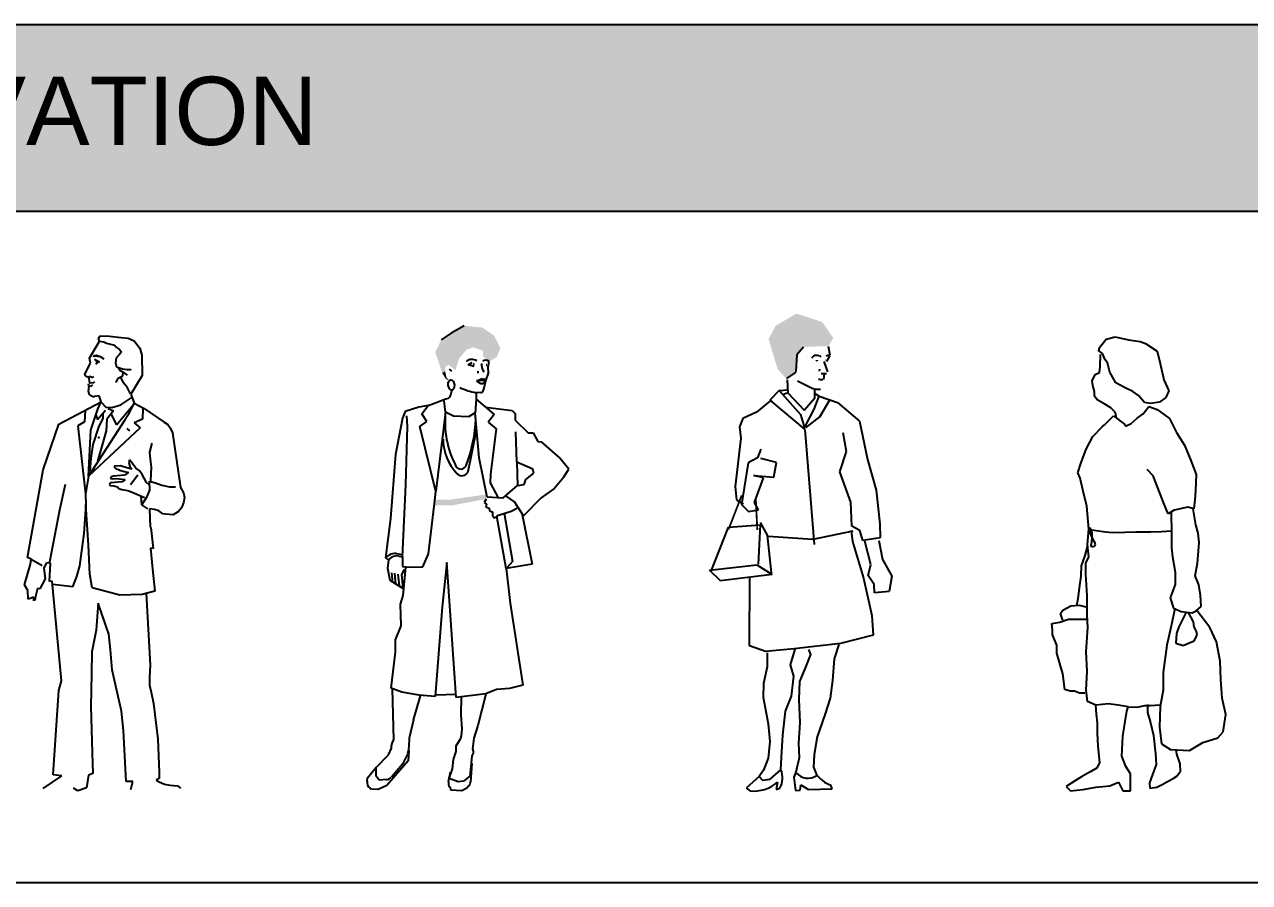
# Model space of a CAD drawing. Header units: millimetres. Extents: x 80073 to 99926, y 37306 to 52946.
# Drawn here: x 91232 to 95718, y 49803 to 52946 of the extents above; entities that cross this region are included whole.
import ezdxf

# ---------------------------------------------------------------- set-up
doc = ezdxf.new("R2010")
doc.units = ezdxf.units.MM
doc.layers.add('www.cad-blocks.net', color=7, linetype='Continuous')
doc.styles.get("Standard").update_dxf_attribs({"font": 'arial.ttf'})

# ---------------------------------------------------------------- blocks, each defined once
blk = doc.blocks.new('A$C125C2609')
for p, q in [((0.2709, 1.6574), (0.2765, 1.6669)), ((0.2765, 1.6669), (0.3106, 1.666)), ((0.3106, 1.666), (0.3542, 1.6603)), ((0.3542, 1.6603), (0.3792, 1.6583)), ((0.2379, 1.5857), (0.2747, 1.6478)), ((0.2747, 1.6478), (0.2709, 1.6574)), ((0.2747, 1.6478), (0.29, 1.645)), ((0.29, 1.645), (0.2997, 1.6399)), ((0.2997, 1.6399), (0.329, 1.633)), ((0.329, 1.633), (0.332, 1.6281)), ((0.332, 1.6281), (0.3464, 1.6186)), ((0.3464, 1.6186), (0.3553, 1.608)), ((0.3792, 1.6583), (0.4015, 1.6481)), ((0.4015, 1.6481), (0.4226, 1.622)), ((0.4226, 1.622), (0.4291, 1.5958)), ((0.2413, 1.5664), (0.2379, 1.5857)), ((0.2515, 1.5941), (0.2546, 1.592)), ((0.2523, 1.5948), (0.2639, 1.5961)), ((0.2546, 1.592), (0.2634, 1.5934)), ((0.2566, 1.5817), (0.2691, 1.5745)), ((0.2644, 1.577), (0.2623, 1.5707)), ((0.2623, 1.5707), (0.2642, 1.5683)), ((0.2634, 1.5934), (0.2725, 1.5915)), ((0.2639, 1.5961), (0.2764, 1.5906)), ((0.2743, 1.5716), (0.2658, 1.5682)), ((0.2691, 1.5745), (0.2743, 1.5716)), ((0.2764, 1.5906), (0.2897, 1.5822)), ((0.3359, 1.5867), (0.3329, 1.5685)), ((0.3465, 1.5967), (0.3359, 1.5867)), ((0.3553, 1.608), (0.3465, 1.5967)), ((0.4291, 1.5958), (0.4309, 1.5212)), ((0.2205, 1.5262), (0.2413, 1.5664)), ((0.2219, 1.5222), (0.2205, 1.5262)), ((0.2654, 1.5682), (0.2601, 1.5636)), ((0.2658, 1.5682), (0.2654, 1.5682)), ((0.3329, 1.5685), (0.3372, 1.553)), ((0.3372, 1.553), (0.3584, 1.5455)), ((0.3439, 1.5491), (0.3477, 1.5415)), ((0.3477, 1.5415), (0.357, 1.5357)), ((0.357, 1.5357), (0.3757, 1.5232)), ((0.3584, 1.5455), (0.3759, 1.5438)), ((0.3594, 1.5201), (0.3609, 1.5343)), ((0.3759, 1.5438), (0.3893, 1.543)), ((0.3893, 1.543), (0.3893, 1.5426)), ((0.2255, 1.5176), (0.2219, 1.5222)), ((0.2371, 1.5128), (0.2255, 1.5176)), ((0.2329, 1.5163), (0.2369, 1.5183)), ((0.2338, 1.4628), (0.2371, 1.4839)), ((0.2339, 1.4866), (0.2348, 1.4893)), ((0.2358, 1.4841), (0.2339, 1.4866)), ((0.2348, 1.4893), (0.2372, 1.49)), ((0.2375, 1.4986), (0.2354, 1.4964)), ((0.2354, 1.4964), (0.2421, 1.4943)), ((0.2358, 1.4841), (0.2434, 1.4827)), ((0.2369, 1.5183), (0.2412, 1.5177)), ((0.2375, 1.4986), (0.2371, 1.5128)), ((0.2412, 1.5177), (0.2482, 1.5139)), ((0.2421, 1.4943), (0.254, 1.4958)), ((0.2434, 1.4827), (0.2499, 1.4869)), ((0.2482, 1.5139), (0.2539, 1.5177)), ((0.254, 1.4958), (0.2577, 1.4981)), ((0.3325, 1.499), (0.3381, 1.5012)), ((0.3381, 1.5012), (0.3424, 1.5119)), ((0.3424, 1.5119), (0.3594, 1.5201)), ((0.3629, 1.4949), (0.3535, 1.5134)), ((0.377, 1.4766), (0.3629, 1.4949)), ((0.4309, 1.5212), (0.3886, 1.4538)), ((0.273, 1.4467), (0.2557, 1.4452)), ((0.2801, 1.4252), (0.273, 1.4467)), ((0.3521, 1.4147), (0.393, 1.4415)), ((0.3882, 1.4544), (0.377, 1.4766)), ((0.3886, 1.4538), (0.4008, 1.4207)), ((0.1255, 1.3438), (0.2801, 1.4252)), ((0.2223, 1.3928), (0.2194, 1.352)), ((0.2431, 1.3211), (0.2685, 1.3977)), ((0.2674, 1.3609), (0.2963, 1.3945)), ((0.2685, 1.3977), (0.2793, 1.4244)), ((0.2793, 1.4244), (0.2793, 1.4248)), ((0.2801, 1.4236), (0.2982, 1.4055)), ((0.2982, 1.4055), (0.3192, 1.4038)), ((0.3256, 1.3924), (0.3012, 1.3622)), ((0.3064, 1.4005), (0.3256, 1.3924)), ((0.3192, 1.4038), (0.3521, 1.4147)), ((0.3363, 1.3408), (0.3981, 1.414)), ((0.3825, 1.382), (0.4008, 1.4207)), ((0.4008, 1.4207), (0.4377, 1.4001)), ((0.4335, 1.4018), (0.4319, 1.3614)), ((0.4377, 1.4001), (0.5111, 1.3512)), ((0.2194, 1.352), (0.1955, 1.3369)), ((0.3683, 1.361), (0.234, 1.1534)), ((0.2615, 1.3777), (0.2674, 1.3609)), ((0.2865, 1.3643), (0.2714, 1.3365)), ((0.2868, 1.3829), (0.2865, 1.3643)), ((0.3012, 1.3622), (0.2983, 1.319)), ((0.3153, 1.3808), (0.3363, 1.3408)), ((0.3825, 1.382), (0.3683, 1.361)), ((0.4319, 1.3614), (0.4013, 1.3484)), ((0.4013, 1.3484), (0.423, 1.3294)), ((0.5111, 1.3512), (0.5247, 1.3419)), ((0.068, 1.1756), (0.1255, 1.3438)), ((0.1955, 1.3369), (0.2237, 1.0865)), ((0.2336, 1.1529), (0.2431, 1.3211)), ((0.423, 1.3294), (0.234, 1.1534)), ((0.2714, 1.3365), (0.2502, 1.2688)), ((0.2983, 1.319), (0.2826, 1.2626)), ((0.374, 1.3274), (0.3837, 1.3187)), ((0.5247, 1.3419), (0.5335, 1.3294)), ((0.5335, 1.3294), (0.5412, 1.3118)), ((0.5412, 1.3118), (0.5705, 1.1115)), ((0.2502, 1.2688), (0.2428, 1.2185)), ((0.2826, 1.2626), (0.2674, 1.2079)), ((0.4657, 1.2737), (0.4571, 1.2402)), ((0.2428, 1.2185), (0.2393, 1.171)), ((0.3843, 1.213), (0.3813, 1.2011)), ((0.3905, 1.2056), (0.3843, 1.213)), ((0.4571, 1.2402), (0.4603, 1.2151)), ((0.4603, 1.2151), (0.4638, 1.186)), ((0.0113, 0.8552), (0.068, 1.1756)), ((0.3515, 1.1901), (0.3285, 1.1893)), ((0.3285, 1.1893), (0.3294, 1.184)), ((0.3294, 1.184), (0.3353, 1.1791)), ((0.3353, 1.1791), (0.3471, 1.1755)), ((0.3471, 1.1755), (0.3471, 1.1752)), ((0.3471, 1.1752), (0.366, 1.1694)), ((0.3751, 1.1831), (0.3515, 1.1901)), ((0.3805, 1.1666), (0.3659, 1.1567)), ((0.366, 1.1694), (0.3805, 1.1666)), ((0.3925, 1.1786), (0.3751, 1.1831)), ((0.3813, 1.2011), (0.386, 1.1886)), ((0.386, 1.1886), (0.3925, 1.1786)), ((0.408, 1.1816), (0.3905, 1.2056)), ((0.4197, 1.173), (0.408, 1.1816)), ((0.4296, 1.1608), (0.4197, 1.173)), ((0.4638, 1.186), (0.4607, 1.1356)), ((0.129, 1.0294), (0.1502, 1.1237)), ((0.234, 1.1534), (0.2237, 1.0865)), ((0.3131, 1.1286), (0.3109, 1.1226)), ((0.3109, 1.1226), (0.314, 1.119)), ((0.3298, 1.1297), (0.3131, 1.1286)), ((0.317, 1.1507), (0.3147, 1.144)), ((0.3147, 1.144), (0.3215, 1.1426)), ((0.3258, 1.1528), (0.317, 1.1507)), ((0.3215, 1.1426), (0.3366, 1.1441)), ((0.3659, 1.1567), (0.3258, 1.1528)), ((0.3572, 1.132), (0.3298, 1.1297)), ((0.3366, 1.1441), (0.3678, 1.1404)), ((0.3678, 1.1404), (0.3572, 1.132)), ((0.4148, 1.1561), (0.388, 1.1212)), ((0.4379, 1.1457), (0.4296, 1.1608)), ((0.4469, 1.13), (0.4379, 1.1457)), ((0.4577, 1.1194), (0.4469, 1.13)), ((0.4588, 1.1015), (0.4571, 1.1346)), ((0.4571, 1.1346), (0.4794, 1.1284)), ((0.4794, 1.1284), (0.5022, 1.1197)), ((0.2237, 1.0865), (0.2241, 1.0495)), ((0.314, 1.119), (0.3274, 1.117)), ((0.3274, 1.117), (0.34, 1.1135)), ((0.34, 1.1135), (0.345, 1.1077)), ((0.345, 1.1077), (0.356, 1.1038)), ((0.356, 1.1038), (0.3777, 1.1004)), ((0.3777, 1.1004), (0.3939, 1.0939)), ((0.3939, 1.0939), (0.4389, 1.0747)), ((0.4298, 1.0473), (0.4271, 1.0797)), ((0.4298, 1.0473), (0.4493, 1.078)), ((0.4493, 1.078), (0.4588, 1.1015)), ((0.5022, 1.1197), (0.5307, 1.1136)), ((0.5307, 1.1136), (0.5533, 1.1134)), ((0.5705, 1.1115), (0.5821, 1.0921)), ((0.5821, 1.0921), (0.5852, 1.0746)), ((0.2241, 1.0495), (0.2169, 0.9422)), ((0.2338, 0.8999), (0.2241, 1.0495)), ((0.4516, 1.0331), (0.4298, 1.0473)), ((0.4754, 1.0307), (0.4571, 1.0327)), ((0.4571, 1.0327), (0.4604, 0.9663)), ((0.575, 1.0367), (0.5633, 1.0232)), ((0.5822, 1.0556), (0.575, 1.0367)), ((0.5852, 1.0746), (0.5822, 1.0556)), ((0.0922, 0.8396), (0.129, 1.0294)), ((0.4913, 1.0263), (0.4754, 1.0307)), ((0.5068, 1.015), (0.4913, 1.0263)), ((0.5161, 1.013), (0.5068, 1.015)), ((0.5447, 1.0111), (0.5161, 1.013)), ((0.5633, 1.0232), (0.5447, 1.0111)), ((0.2169, 0.9422), (0.2006, 0.8247)), ((0.4628, 0.9653), (0.4711, 0.8877)), ((0.2393, 0.7933), (0.2338, 0.8999)), ((0.0243, 0.8483), (0.0113, 0.8552)), ((0.4711, 0.8877), (0.4614, 0.8889)), ((0.4614, 0.8889), (0.4685, 0.8116)), ((0, 0.7546), (0.0218, 0.8304)), ((0.0218, 0.8304), (0.0243, 0.8483)), ((0.0243, 0.8483), (0.064, 0.8252)), ((0.0797, 0.8349), (0.0702, 0.8173)), ((0.0702, 0.8173), (0.0757, 0.777)), ((0.0954, 0.8338), (0.0797, 0.8349)), ((0.0913, 0.7673), (0.0954, 0.8338)), ((0.2006, 0.8247), (0.1902, 0.7853)), ((0.4685, 0.8116), (0.4776, 0.7315)), ((0.0757, 0.777), (0.0558, 0.7404)), ((0.1015, 0.7676), (0.0913, 0.7673)), ((0.1348, 0.4031), (0.1015, 0.7676)), ((0.1902, 0.7853), (0.1755, 0.7476)), ((0.2481, 0.7441), (0.2393, 0.7933)), ((0.012, 0.7336), (0, 0.7546)), ((0.0131, 0.7022), (0.012, 0.7336)), ((0.0468, 0.7408), (0.0399, 0.7114)), ((0.0558, 0.7404), (0.0468, 0.7408)), ((0.1755, 0.7476), (0.1035, 0.7557)), ((0.3489, 0.7164), (0.2481, 0.7441)), ((0.4309, 0.7199), (0.3489, 0.7164)), ((0.4776, 0.7315), (0.4309, 0.7199)), ((0.4454, 0.7235), (0.4597, 0.4615)), ((0.0335, 0.7098), (0.0131, 0.7022)), ((0.0344, 0.6956), (0.0335, 0.7098)), ((0.0399, 0.7114), (0.0379, 0.697)), ((0.269, 0.6879), (0.2617, 0.5885)), ((0.3085, 0.5744), (0.269, 0.6879)), ((0.2617, 0.5885), (0.2463, 0.5093)), ((0.3145, 0.5165), (0.3085, 0.5744)), ((0.2463, 0.5093), (0.2454, 0.4282)), ((0.3203, 0.4429), (0.3145, 0.5165)), ((0.4597, 0.4615), (0.457, 0.4153)), ((0.2454, 0.4282), (0.243, 0.309)), ((0.3346, 0.3837), (0.3203, 0.4429)), ((0.457, 0.4153), (0.4571, 0.3871)), ((0.1046, 0.0582), (0.1255, 0.3674)), ((0.1255, 0.3674), (0.1348, 0.4031)), ((0.3548, 0.2924), (0.3346, 0.3837)), ((0.4571, 0.3871), (0.4641, 0.3612)), ((0.4641, 0.3612), (0.4726, 0.3203)), ((0.4726, 0.3203), (0.4878, 0.1898)), ((0.243, 0.309), (0.2479, 0.1389)), ((0.3618, 0.2207), (0.3548, 0.2924)), ((0.3718, 0.0343), (0.3618, 0.2207)), ((0.4878, 0.1898), (0.4926, 0.0668)), ((0.2479, 0.1389), (0.2497, 0.0639)), ((0.0681, 0.0082), (0.1366, 0.055)), ((0.1366, 0.055), (0.1046, 0.0582)), ((0.2345, 0.058), (0.227, 0.011)), ((0.2497, 0.0639), (0.2345, 0.058)), ((0.4926, 0.0668), (0.4927, 0.0448)), ((0.195, 0), (0.1795, 0.0094)), ((0.227, 0.011), (0.195, 0)), ((0.3969, 0.0342), (0.3718, 0.0343)), ((0.3895, 0.0052), (0.3969, 0.0342)), ((0.4927, 0.0448), (0.4822, 0.0394)), ((0.4822, 0.0394), (0.4925, 0.0326)), ((0.4925, 0.0326), (0.5121, 0.0246)), ((0.5121, 0.0246), (0.5323, 0.0204)), ((0.5323, 0.0204), (0.5452, 0.0194)), ((0.5452, 0.0194), (0.5604, 0.0179)), ((0.5604, 0.0179), (0.571, 0.0095))]:
    blk.add_line(p, q)
blk.add_arc((0.2524, 1.4636), 0.0187, 182.5147, 279.9667)
blk.add_point((0.2725, 1.2948))
blk = doc.blocks.new('A$C4E9A6FBD')
for p, q in [((0.3084, 1.6766), (0.2715, 1.6518)), ((0.3556, 1.7038), (0.3084, 1.6766)), ((0.4466, 1.5721), (0.4421, 1.5521)), ((0.3013, 1.5449), (0.3093, 1.5369)), ((0.37, 1.5603), (0.385, 1.5692)), ((0.3918, 1.554), (0.37, 1.5603)), ((0.4055, 1.5369), (0.4055, 1.5304)), ((0.4207, 1.5654), (0.4184, 1.5585)), ((0.4437, 1.5301), (0.4354, 1.5052)), ((0.4421, 1.5521), (0.4437, 1.5301)), ((0.4013, 1.5022), (0.4139, 1.494)), ((0.411, 1.5018), (0.4013, 1.5022)), ((0.403, 1.5023), (0.42, 1.51)), ((0.4314, 1.503), (0.411, 1.5018)), ((0.42, 1.51), (0.4223, 1.5077)), ((0.4223, 1.5077), (0.4277, 1.5107)), ((0.4354, 1.5052), (0.4266, 1.4702)), ((0.4277, 1.5107), (0.4308, 1.503)), ((0.2235, 1.4118), (0.289, 1.436)), ((0.289, 1.436), (0.2936, 1.4372)), ((0.3068, 1.4507), (0.3114, 1.4706)), ((0.4164, 1.4589), (0.3999, 1.4586)), ((0.3999, 1.4586), (0.4001, 1.4345)), ((0.4266, 1.4702), (0.4266, 1.4689)), ((0.1896, 1.4052), (0.1394, 1.3893)), ((0.2235, 1.4118), (0.1896, 1.4052)), ((0.2007, 1.3816), (0.2235, 1.4118)), ((0.2869, 1.387), (0.2826, 1.4286)), ((0.3999, 1.4349), (0.3965, 1.3848)), ((0.3999, 1.4349), (0.4656, 1.3785)), ((0.434, 1.4056), (0.532, 1.3938)), ((0.532, 1.3938), (0.5431, 1.3819)), ((0.1303, 1.3657), (0.1043, 1.232)), ((0.1394, 1.3893), (0.1303, 1.3657)), ((0.1486, 1.3361), (0.1462, 1.3738)), ((0.1932, 1.335), (0.2192, 1.3534)), ((0.2192, 1.3534), (0.2007, 1.3816)), ((0.2869, 1.387), (0.2516, 1.0976)), ((0.3164, 1.3732), (0.2869, 1.387)), ((0.3715, 1.3706), (0.3164, 1.3732)), ((0.3965, 1.3848), (0.3715, 1.3706)), ((0.4108, 1.2195), (0.3965, 1.3848)), ((0.4656, 1.3785), (0.444, 1.3512)), ((0.444, 1.3512), (0.4733, 1.3258)), ((0.5431, 1.3819), (0.5429, 1.3576)), ((0.5429, 1.3576), (0.5898, 1.3116)), ((0.1415, 1.1213), (0.1486, 1.3361)), ((0.2523, 1.0965), (0.1932, 1.335)), ((0.3702, 1.1703), (0.4011, 1.3196)), ((0.4733, 1.3258), (0.4519, 1.1602)), ((0.5491, 1.2038), (0.545, 1.3148)), ((0.5898, 1.3116), (0.6085, 1.3111)), ((0.6085, 1.3111), (0.6256, 1.2802)), ((0.6256, 1.2802), (0.638, 1.2781)), ((0.638, 1.2781), (0.7058, 1.2189)), ((0.1043, 1.232), (0.0865, 0.9974)), ((0.4395, 1.0753), (0.4108, 1.2195)), ((0.5491, 1.2038), (0.551, 1.119)), ((0.6075, 1.1781), (0.5491, 1.2038)), ((0.6103, 1.1637), (0.6075, 1.1781)), ((0.4519, 1.1602), (0.4511, 1.1281)), ((0.4511, 1.1281), (0.4802, 1.0729)), ((0.551, 1.1192), (0.5758, 1.122)), ((0.5758, 1.122), (0.5818, 1.1404)), ((0.5818, 1.1404), (0.6103, 1.1637)), ((0.1297, 0.8578), (0.1415, 1.1213)), ((0.2475, 1.0531), (0.2523, 1.0965)), ((0.4975, 1.0718), (0.551, 1.1192)), ((0.5403, 1.0589), (0.5081, 1.0812)), ((0.6842, 1.1064), (0.6382, 1.0733)), ((0.2255, 0.8689), (0.2475, 1.0531)), ((0.4358, 1.0686), (0.4291, 1.0562)), ((0.4291, 1.0562), (0.4377, 1.0501)), ((0.4377, 1.0501), (0.4349, 1.0404)), ((0.4349, 1.0404), (0.4476, 1.0353)), ((0.4975, 1.0718), (0.4395, 1.0753)), ((0.4476, 1.0353), (0.4484, 1.0255)), ((0.5275, 1.0244), (0.5531, 1.038)), ((0.5734, 1.0077), (0.5403, 1.0589)), ((0.6382, 1.0733), (0.5734, 1.0077)), ((0.0865, 0.9974), (0.0673, 0.8542)), ((0.4484, 1.0255), (0.4589, 1.022)), ((0.4589, 1.022), (0.4596, 1.0082)), ((0.4596, 1.0082), (0.4666, 0.9987)), ((0.4666, 0.9987), (0.4776, 1.0086)), ((0.5098, 0.8146), (0.4759, 1.0064)), ((0.4776, 1.0086), (0.5275, 1.0244)), ((0.5018, 1.0172), (0.5322, 0.8408)), ((0.5683, 1.0128), (0.6048, 0.83)), ((0.0673, 0.8542), (0.0806, 0.8631)), ((0.0673, 0.8542), (0.0789, 0.8466)), ((0.1073, 0.8693), (0.1297, 0.8664)), ((0.1166, 0.8603), (0.1297, 0.8578)), ((0.1297, 0.8578), (0.1294, 0.8218)), ((0.2038, 0.8211), (0.2255, 0.8689)), ((0.0789, 0.8451), (0.0744, 0.8161)), ((0.0744, 0.8161), (0.0836, 0.7719)), ((0.0789, 0.8466), (0.0805, 0.8483)), ((0.128, 0.7923), (0.1369, 0.8113)), ((0.1294, 0.8218), (0.1451, 0.8208)), ((0.1325, 0.7156), (0.1415, 0.8198)), ((0.1415, 0.8198), (0.2038, 0.8211)), ((0.2918, 0.8368), (0.2748, 0.6739)), ((0.3263, 0.3422), (0.2918, 0.8368)), ((0.6048, 0.83), (0.5098, 0.8146)), ((0.5098, 0.8146), (0.5246, 0.6875)), ((0.5322, 0.8408), (0.513, 0.8183)), ((0.0836, 0.7719), (0.1324, 0.7412)), ((0.0944, 0.7638), (0.0912, 0.7991)), ((0.1056, 0.7574), (0.1024, 0.7975)), ((0.1184, 0.7509), (0.1136, 0.7942)), ((0.1324, 0.7412), (0.128, 0.7923)), ((0.1231, 0.6838), (0.1325, 0.7156)), ((0.1244, 0.605), (0.1231, 0.6838)), ((0.2748, 0.6739), (0.2494, 0.346)), ((0.5246, 0.6875), (0.571, 0.3871)), ((0.1038, 0.5529), (0.1244, 0.605)), ((0.1037, 0.5082), (0.1038, 0.5529)), ((0.0882, 0.3757), (0.1037, 0.5082)), ((0.1271, 0.3612), (0.0882, 0.3757)), ((0.0985, 0.1871), (0.0935, 0.3737)), ((0.191, 0.3509), (0.1271, 0.3612)), ((0.4741, 0.3712), (0.4345, 0.355)), ((0.5222, 0.3749), (0.4741, 0.3712)), ((0.571, 0.3871), (0.5222, 0.3749)), ((0.1703, 0.2606), (0.197, 0.3516)), ((0.2494, 0.346), (0.191, 0.3509)), ((0.3264, 0.3524), (0.2522, 0.35)), ((0.4345, 0.355), (0.3263, 0.3422)), ((0.3446, 0.28), (0.3461, 0.3429)), ((0.4353, 0.3545), (0.4053, 0.2389)), ((0.3485, 0.2261), (0.3446, 0.28)), ((0.1703, 0.2606), (0.1547, 0.1932)), ((0.3457, 0.201), (0.3485, 0.2261)), ((0.4053, 0.2389), (0.3907, 0.1932)), ((0.0939, 0.1802), (0.0985, 0.1871)), ((0.154, 0.1886), (0.1519, 0.1474)), ((0.3266, 0.1644), (0.3422, 0.1905)), ((0.3907, 0.1932), (0.3865, 0.154)), ((0.0783, 0.1318), (0.0898, 0.1564)), ((0.0898, 0.1564), (0.0897, 0.1657)), ((0.1494, 0.1374), (0.1302, 0.0973)), ((0.1533, 0.1484), (0.1512, 0.11)), ((0.3162, 0.1145), (0.3268, 0.1436)), ((0.3268, 0.1436), (0.3266, 0.1644)), ((0.3897, 0.1409), (0.3837, 0.1283)), ((0.3865, 0.154), (0.3897, 0.1409)), ((0.034, 0.0858), (0.0783, 0.1318)), ((0.1512, 0.11), (0.0725, 0.0195)), ((0.1302, 0.0973), (0.089, 0.0502)), ((0.3127, 0.0809), (0.3162, 0.1145)), ((0.3812, 0.1032), (0.3768, 0.0543)), ((0.3835, 0.0998), (0.3783, 0.032)), ((0.3837, 0.1283), (0.3812, 0.1032)), ((0, 0.0352), (0.002, 0.0476)), ((0.002, 0.0476), (0.034, 0.0868)), ((0.0332, 0.0537), (0.034, 0.0858)), ((0.0445, 0.0397), (0.0332, 0.0537)), ((0.2983, 0.0345), (0.3055, 0.0695)), ((0.3013, 0.0456), (0.3127, 0.0809)), ((0.3342, 0.0328), (0.3013, 0.0456)), ((0.3768, 0.0543), (0.3538, 0.0358)), ((0.0168, 0.006), (0.0116, 0.0093)), ((0.0404, 0.0053), (0.0168, 0.006)), ((0.0725, 0.0195), (0.0404, 0.0053)), ((0.071, 0.0413), (0.0445, 0.0397)), ((0.3064, 0.009), (0.3028, 0.0139)), ((0.3065, 0.0023), (0.3064, 0.009)), ((0.3477, 0), (0.3065, 0.0023)), ((0.3538, 0.0358), (0.3342, 0.0328)), ((0.366, 0.0101), (0.3477, 0)), ((0.3718, 0.0166), (0.366, 0.0101))]:
    blk.add_line(p, q)
for centre, radius, start, end in [((0.3843, 1.5486), 0.0321, 55.2749, 131.9562), ((0.4349, 1.5598), 0.0179, 47.881, 128.3007), ((0.4703, 1.5647), 0.0515, 186.9536, 214.3539), ((0.4203, 1.5028), 0.0111, 234.46, 1.1935), ((0.2891, 1.4548), 0.0182, 284.3321, 347.0054), ((0.4344, 1.6674), 0.2117, 243.4865, 260.615), ((0.4162, 1.4693), 0.0104, 271.2983, 357.4495), ((0.6303, 1.351), 0.3447, 173.44, 207.8807), ((-0.1558, 1.3886), 0.555, 339.2719, 357.5051), ((0.4636, 1.2901), 0.1853, 180.3649, 223.9678), ((0.3439, 1.1995), 0.0208, 207.8807, 339.2719), ((0.3474, 1.1785), 0.0242, 224.8365, 340.0276), ((0.1093, 0.822), 0.039, 79.2143, 137.5591), ((0.1023, 0.8307), 0.039, 82.5686, 123.8486), ((0.1157, 0.166), 0.026, 146.801, 180.7105), ((0.18, 0.1873), 0.026, 166.9144, 177.1123), ((0.3199, 0.2039), 0.026, 329.1856, 353.7203), ((0.126, 0.1487), 0.026, 334.3996, 357.1123), ((0.0694, 0.0673), 0.026, 273.5382, 318.833), ((0.0257, 0.0311), 0.026, 171.0995, 237.1552), ((0.3238, 0.0292), 0.026, 168.3606, 216.2817), ((0.3524, 0.0339), 0.026, 318.2819, 355.6724)]:
    blk.add_arc(centre, radius, start, end)
blk.add_ellipse((0.3086, 1.4866), major_axis=(-0.0016, 0.0188), ratio=0.591837, start_param=-1.570796, end_param=4.712389)
for points in [[(0.3641, 1.6157), (0.3556, 1.7038), (0.338, 1.5853), (0.2715, 1.6518)], [(0.3883, 1.625), (0.422, 1.6973), (0.3641, 1.6157), (0.3556, 1.7038)], [(0.425, 1.6122), (0.4659, 1.6671), (0.3883, 1.625), (0.422, 1.6973)], [(0.4245, 1.5926), (0.4886, 1.6211), (0.425, 1.6122), (0.4659, 1.6671)], [(0.2993, 1.5602), (0.2715, 1.6518), (0.2885, 1.5545), (0.2497, 1.6063)], [(0.338, 1.5853), (0.2715, 1.6518), (0.3238, 1.5414), (0.2993, 1.5602)], [(0.4466, 1.5721), (0.4748, 1.5894), (0.4245, 1.5926), (0.4886, 1.6211)], [(0.2506, 1.6062), (0.2875, 1.5546), (0.2752, 1.5308), (0.286, 1.5369)], [(0.2752, 1.5308), (0.286, 1.5369), (0.2883, 1.5092), (0.2914, 1.513)], [(0.3876, 1.5677), (0.3884, 1.5562), (0.3946, 1.5654), (0.3915, 1.5554)], [(0.44, 1.5639), (0.4354, 1.5654), (0.4392, 1.5546), (0.4354, 1.5554)], [(0.2883, 1.5092), (0.2914, 1.513), (0.3037, 1.5015)], [(0.3114, 1.0458), (0.309, 1.0671), (0.4365, 1.0694), (0.4365, 1.0859)], [(0.2477, 1.0458), (0.25, 1.0671), (0.3114, 1.0458), (0.309, 1.0671)]]:
    blk.add_solid(points)
blk = doc.blocks.new('A$C4E805A7F')
for p, q in [((0.7389, 1.1783), (0.7058, 1.2189)), ((0.7205, 1.1508), (0.7389, 1.1783)), ((0.6842, 1.1064), (0.7205, 1.1508))]:
    blk.add_line(p, q)
blk.add_blockref('A$C4E9A6FBD', (0, 0))
blk = doc.blocks.new('A$C4FCA3A5E')
for p, q in [((0.3447, 1.626), (0.3203, 1.5972)), ((0.4348, 1.6293), (0.4409, 1.5973)), ((0.3203, 1.5972), (0.3158, 1.536)), ((0.4191, 1.573), (0.4318, 1.5349)), ((0.4407, 1.5954), (0.4282, 1.5723)), ((0.3165, 1.5332), (0.2814, 1.5101)), ((0.4033, 1.5444), (0.4016, 1.5378)), ((0.4095, 1.5285), (0.4286, 1.5285)), ((0.4203, 1.5285), (0.4174, 1.5071)), ((0.285, 1.5056), (0.2868, 1.4583)), ((0.3224, 1.5017), (0.3756, 1.4753)), ((0.2548, 1.4662), (0.2214, 1.4314)), ((0.2548, 1.4662), (0.2868, 1.4691)), ((0.2548, 1.4662), (0.3332, 1.3786)), ((0.2868, 1.4583), (0.2725, 1.452)), ((0.2868, 1.4583), (0.3463, 1.3943)), ((0.3463, 1.3943), (0.386, 1.4401)), ((0.3756, 1.4753), (0.3873, 1.4713)), ((0.3832, 1.3988), (0.4019, 1.4458)), ((0.3844, 1.4721), (0.3844, 1.4386)), ((0.3844, 1.4569), (0.4019, 1.4458)), ((0.3873, 1.4713), (0.4064, 1.4713)), ((0.4019, 1.4458), (0.4692, 1.423)), ((0.2274, 1.4326), (0.1719, 1.3875)), ((0.2214, 1.4314), (0.3496, 1.3238)), ((0.3481, 1.3302), (0.3832, 1.3988)), ((0.4043, 1.3703), (0.441, 1.4319)), ((0.4692, 1.423), (0.5488, 1.3546)), ((0.1223, 1.3645), (0.1093, 1.3334)), ((0.1719, 1.3875), (0.1223, 1.3645)), ((0.3332, 1.3786), (0.3481, 1.3302)), ((0.354, 1.3317), (0.4043, 1.3703)), ((0.5488, 1.3546), (0.5782, 1.2133)), ((0.1093, 1.3334), (0.1144, 1.2926)), ((0.3496, 1.3238), (0.3831, 0.9026)), ((0.5019, 1.2426), (0.4894, 1.3119)), ((0.1144, 1.2926), (0.0935, 1.1152)), ((0.1758, 1.2199), (0.142, 1.2014)), ((0.1881, 1.2516), (0.1758, 1.2199)), ((0.2458, 1.2031), (0.1879, 1.218)), ((0.4768, 1.169), (0.5019, 1.2426)), ((0.5782, 1.2133), (0.6105, 1.1011)), ((0.142, 1.2014), (0.1166, 1.0486)), ((0.2354, 1.1489), (0.2458, 1.2031)), ((0.5182, 1.0576), (0.4768, 1.169)), ((0.1973, 1.1473), (0.1621, 1.1549)), ((0.1621, 1.1549), (0.2354, 1.1489)), ((0.1644, 1.0565), (0.1973, 1.1473)), ((0.0935, 1.1152), (0.0992, 1.0662)), ((0.6105, 1.1011), (0.6239, 0.9785)), ((0.0992, 1.0662), (0.1239, 1.0509)), ((0.1166, 1.0486), (0.1429, 1.0238)), ((0.1795, 1.03), (0.1644, 1.0565)), ((0.521, 0.9694), (0.5182, 1.0576)), ((0.1429, 1.0238), (0.1795, 1.03)), ((0.0061, 0.8042), (0.0698, 0.9656)), ((0.0698, 0.9656), (0.1854, 0.974)), ((0.1854, 0.974), (0.1782, 0.8308)), ((0.1852, 0.9835), (0.2114, 0.9364)), ((0.5253, 0.9511), (0.3788, 0.9209)), ((0.5192, 0.9535), (0.5241, 0.913)), ((0.5507, 0.9538), (0.521, 0.9694)), ((0.5614, 0.917), (0.5507, 0.9538)), ((0.6239, 0.9785), (0.6251, 0.927)), ((0.2114, 0.9364), (0.2262, 0.7983)), ((0.3788, 0.9209), (0.2146, 0.9319)), ((0.5241, 0.913), (0.5646, 0.7797)), ((0.6251, 0.927), (0.5614, 0.917)), ((0.5914, 0.8291), (0.5689, 0.9147)), ((0.62, 0.9177), (0.6336, 0.8477)), ((0, 0.8079), (0.1736, 0.8285)), ((0.0405, 0.769), (0, 0.8079)), ((0.1736, 0.8285), (0.2292, 0.7924)), ((0.581, 0.7886), (0.5914, 0.8291)), ((0.6336, 0.8477), (0.6672, 0.7867)), ((0.2292, 0.7924), (0.0405, 0.769)), ((0.147, 0.5313), (0.1478, 0.7845)), ((0.5646, 0.7797), (0.5943, 0.6423)), ((0.6033, 0.7563), (0.581, 0.7886)), ((0.6672, 0.7867), (0.6586, 0.7307)), ((0.604, 0.7256), (0.6033, 0.7563)), ((0.6586, 0.7307), (0.604, 0.7256)), ((0.5943, 0.6423), (0.5998, 0.5708)), ((0.4794, 0.5404), (0.3097, 0.5206)), ((0.5998, 0.5708), (0.4794, 0.5404)), ((0.2047, 0.5104), (0.147, 0.5313)), ((0.3097, 0.5206), (0.2047, 0.5104)), ((0.1825, 0.0529), (0.1361, 0.0112)), ((0.3089, 0.0506), (0.3149, 0.0013)), ((0.1485, 0), (0.1361, 0.0112)), ((0.2486, 0.0322), (0.2443, 0.0049)), ((0.2443, 0.0049), (0.2573, 0.0098)), ((0.3149, 0.0013), (0.3326, 0.0026)), ((0.3326, 0.0026), (0.3345, 0.0215)), ((0.3345, 0.0215), (0.3622, 0.0045)), ((0.3622, 0.0045), (0.4487, 0.0076)), ((0.4487, 0.0076), (0.4443, 0.0209))]:
    blk.add_line(p, q)
at = {"const_width": 0.00671}
for points in [[(0.0696, 0.9575), (0.1179, 1.0822)], [(0.1752, 0.9561), (0.1695, 1.0665)]]:
    blk.add_lwpolyline(points, dxfattribs=at)
for points in [[(0.2108, 0.5052), (0.2106, 0.454), (0.1972, 0.3933), (0.1962, 0.3432), (0.2154, 0.2458), (0.2215, 0.1813), (0.2152, 0.1194), (0.1978, 0.0752), (0.1825, 0.0529), (0.1941, 0.0387), (0.2216, 0.0425), (0.2617, 0.077), (0.2638, 0.1233), (0.2683, 0.2036), (0.2783, 0.2918), (0.2999, 0.3463), (0.3088, 0.4203), (0.2966, 0.4613), (0.3132, 0.5189)], [(0.363, 0.518), (0.3702, 0.4998), (0.3495, 0.4474), (0.329, 0.401), (0.3267, 0.3345), (0.3304, 0.2502), (0.3258, 0.1753), (0.3288, 0.1213), (0.3163, 0.068), (0.3089, 0.0506)], [(0.4732, 0.5364), (0.456, 0.4834), (0.4504, 0.4045), (0.4421, 0.3397), (0.4236, 0.2821), (0.3941, 0.198), (0.3833, 0.1332), (0.3808, 0.0872), (0.3902, 0.0623)]]:
    blk.add_lwpolyline(points)
for centre, radius, start, end in [((0.3928, 1.5713), 0.0241, 46.4568, 143.9321), ((0.439, 1.574), 0.0214, 85.6013, 122.4712), ((0.4103, 1.5551), 0.0479, 256.7236, 275.6483), ((0.1931, 0.0478), 0.0746, 329.3696, 23.0686), ((0.3602, 0.1014), 0.0551, 220.9268, 303.2704), ((0.4825, 0.1266), 0.1124, 214.8712, 250.1614), ((0.1626, 0.1277), 0.1285, 263.6775, 311.9952)]:
    blk.add_arc(centre, radius, start, end)
for points in [[(0.3182, 1.7483), (0.4129, 1.7176), (0.2423, 1.7038), (0.4534, 1.6589)], [(0.3447, 1.626), (0.2423, 1.7038), (0.3203, 1.5972), (0.2162, 1.6551)], [(0.2423, 1.7038), (0.4534, 1.6589), (0.3447, 1.626), (0.4357, 1.6295)], [(0.3203, 1.5972), (0.2162, 1.6551), (0.3165, 1.5332), (0.2499, 1.5443)], [(0.3865, 1.5789), (0.4012, 1.5773), (0.3914, 1.5723)], [(0.4237, 1.5795), (0.4269, 1.5713), (0.4269, 1.5812)], [(0.3165, 1.5332), (0.2499, 1.5443), (0.2814, 1.5101)]]:
    blk.add_solid(points)
blk = doc.blocks.new('A$C28AD3474')
for p, q in [((0.198, 1.6542), (0.2312, 1.6634)), ((0.2312, 1.6634), (0.28, 1.6524)), ((0.1719, 1.6123), (0.1739, 1.6236)), ((0.1739, 1.6236), (0.198, 1.6542)), ((0.28, 1.6524), (0.3224, 1.646)), ((0.3224, 1.646), (0.3426, 1.6389)), ((0.3426, 1.6389), (0.385, 1.6103)), ((0.1849, 1.6019), (0.1719, 1.6123)), ((0.1767, 1.5532), (0.1779, 1.5988)), ((0.1953, 1.5785), (0.1849, 1.6019)), ((0.2027, 1.5676), (0.1953, 1.5785)), ((0.385, 1.6103), (0.3962, 1.566)), ((0.1474, 1.5017), (0.1585, 1.5258)), ((0.1585, 1.5258), (0.1741, 1.5324)), ((0.1741, 1.5324), (0.1767, 1.5532)), ((0.2119, 1.5344), (0.2027, 1.5676)), ((0.2341, 1.4947), (0.2119, 1.5344)), ((0.3962, 1.566), (0.4093, 1.5061)), ((0.1494, 1.4854), (0.1474, 1.5017)), ((0.156, 1.4633), (0.1494, 1.4854)), ((0.2674, 1.4765), (0.2341, 1.4947)), ((0.4093, 1.5061), (0.4276, 1.4658)), ((0.156, 1.4457), (0.156, 1.4633)), ((0.1652, 1.432), (0.156, 1.4457)), ((0.296, 1.4635), (0.2674, 1.4765)), ((0.3163, 1.448), (0.296, 1.4635)), ((0.3385, 1.4232), (0.3163, 1.448)), ((0.4166, 1.4416), (0.3938, 1.4233)), ((0.4276, 1.4658), (0.4166, 1.4416)), ((0.1939, 1.4164), (0.1652, 1.432)), ((0.216, 1.4035), (0.1939, 1.4164)), ((0.2297, 1.3879), (0.216, 1.4035)), ((0.334, 1.3815), (0.3541, 1.4076)), ((0.3606, 1.4194), (0.3385, 1.4232)), ((0.3541, 1.4076), (0.3854, 1.3966)), ((0.3938, 1.4233), (0.3606, 1.4194)), ((0.3854, 1.3966), (0.4298, 1.3635)), ((0.1921, 1.3409), (0.2252, 1.3742)), ((0.2252, 1.3742), (0.265, 1.3436)), ((0.2343, 1.3813), (0.2297, 1.3879)), ((0.2361, 1.3658), (0.2343, 1.3813)), ((0.2898, 1.3456), (0.3119, 1.3659)), ((0.3119, 1.3659), (0.334, 1.3815)), ((0.4298, 1.3635), (0.4566, 1.3127)), ((0.1498, 1.2984), (0.1855, 1.3343)), ((0.1855, 1.3343), (0.1921, 1.3409)), ((0.265, 1.3436), (0.2696, 1.3365)), ((0.2696, 1.3365), (0.2898, 1.3456)), ((0.4566, 1.3127), (0.4853, 1.2659)), ((0.1251, 1.2522), (0.1498, 1.2984)), ((0.4853, 1.2659), (0.5082, 1.2106)), ((0.1057, 1.1987), (0.1251, 1.2522)), ((0.0947, 1.1648), (0.1057, 1.1987)), ((0.3703, 1.1543), (0.3481, 1.177)), ((0.5082, 1.2106), (0.5279, 1.1591)), ((0.1032, 1.1453), (0.0947, 1.1648)), ((0.1144, 1.0984), (0.1032, 1.1453)), ((0.3879, 1.11), (0.3703, 1.1543)), ((0.5279, 1.1591), (0.5261, 1.0992)), ((0.1281, 1.043), (0.1144, 1.0984)), ((0.4082, 1.0566), (0.3879, 1.11)), ((0.5261, 1.0992), (0.5235, 1.066)), ((0.1348, 0.9584), (0.1281, 1.043)), ((0.4259, 1.0143), (0.4082, 1.0566)), ((0.4969, 1.0392), (0.448, 1.028)), ((0.5197, 1.0327), (0.4969, 1.0392)), ((0.5263, 0.9748), (0.5171, 1.0327)), ((0.5235, 1.066), (0.5197, 1.0327)), ((0.448, 1.028), (0.4259, 1.0143)), ((0.437, 1.0212), (0.4371, 0.9433)), ((0.1304, 0.903), (0.1348, 0.9584)), ((0.1422, 0.9594), (0.1353, 0.9637)), ((0.1353, 0.9568), (0.1422, 0.9371)), ((0.1388, 0.956), (0.1353, 0.9568)), ((0.1704, 0.9517), (0.1388, 0.956)), ((0.1456, 0.9517), (0.1422, 0.9594)), ((0.1473, 0.9431), (0.1456, 0.9517)), ((0.1473, 0.9286), (0.1473, 0.9431)), ((0.1961, 0.9474), (0.1704, 0.9517)), ((0.2226, 0.9448), (0.1961, 0.9474)), ((0.2662, 0.9466), (0.2226, 0.9448)), ((0.3072, 0.9474), (0.2662, 0.9466)), ((0.3346, 0.9474), (0.3072, 0.9474)), ((0.362, 0.9474), (0.3346, 0.9474)), ((0.4013, 0.9491), (0.362, 0.9474)), ((0.4364, 0.9517), (0.4013, 0.9491)), ((0.4371, 0.9433), (0.4372, 0.8899)), ((0.5355, 0.9435), (0.5263, 0.9748)), ((0.5395, 0.9103), (0.5355, 0.9435)), ((0.122, 0.8626), (0.1308, 0.8983)), ((0.135, 0.8561), (0.1304, 0.903)), ((0.1422, 0.9371), (0.149, 0.9209)), ((0.1439, 0.8995), (0.1465, 0.9123)), ((0.1456, 0.8926), (0.1439, 0.8995)), ((0.1465, 0.9123), (0.1473, 0.9286)), ((0.149, 0.9209), (0.1559, 0.9106)), ((0.1584, 0.9029), (0.1541, 0.8952)), ((0.1559, 0.9106), (0.1584, 0.9029)), ((0.5356, 0.8634), (0.5395, 0.9103)), ((0.1084, 0.8248), (0.122, 0.8626)), ((0.124, 0.8359), (0.135, 0.8561)), ((0.1541, 0.8952), (0.1456, 0.8926)), ((0.4372, 0.8899), (0.4418, 0.8567)), ((0.4418, 0.8567), (0.4511, 0.8014)), ((0.5331, 0.8347), (0.5356, 0.8634)), ((0.1065, 0.787), (0.1084, 0.8248)), ((0.1241, 0.7935), (0.124, 0.8359)), ((0.5241, 0.7878), (0.5331, 0.8347)), ((0.102, 0.7518), (0.1065, 0.787)), ((0.1288, 0.716), (0.1241, 0.7935)), ((0.4511, 0.8014), (0.4512, 0.7564)), ((0.5378, 0.7546), (0.5241, 0.7878)), ((0.0956, 0.7049), (0.102, 0.7518)), ((0.4512, 0.7564), (0.433, 0.7075)), ((0.544, 0.7174), (0.5378, 0.7546)), ((0.0396, 0.6624), (0.0689, 0.6781)), ((0.0689, 0.6781), (0.0995, 0.6801)), ((0.0911, 0.6782), (0.0956, 0.7049)), ((0.0995, 0.6801), (0.1289, 0.6729)), ((0.1289, 0.645), (0.1288, 0.716)), ((0.433, 0.7075), (0.4448, 0.6698)), ((0.5284, 0.6594), (0.546, 0.6751)), ((0.546, 0.6751), (0.544, 0.7174)), ((0.0287, 0.6181), (0.0599, 0.6293)), ((0.0312, 0.6494), (0.0396, 0.6624)), ((0.0377, 0.6312), (0.0312, 0.6494)), ((0.0397, 0.6247), (0.0377, 0.6312)), ((0.0599, 0.6293), (0.082, 0.6293)), ((0.082, 0.6293), (0.1296, 0.6294)), ((0.131, 0.5981), (0.1289, 0.645)), ((0.4504, 0.6672), (0.4358, 0.5987)), ((0.4448, 0.6698), (0.4735, 0.6568)), ((0.4914, 0.6548), (0.4645, 0.6007)), ((0.4735, 0.6568), (0.5132, 0.6523)), ((0.5179, 0.6191), (0.5005, 0.6537)), ((0.5132, 0.6523), (0.5284, 0.6594)), ((0.5778, 0.599), (0.53, 0.6608)), ((0, 0.6135), (0.0287, 0.6181)), ((0.002, 0.5888), (0, 0.6135)), ((0.002, 0.5712), (0.002, 0.5888)), ((0.1246, 0.5095), (0.131, 0.5981)), ((0.4358, 0.5987), (0.4203, 0.5342)), ((0.4645, 0.6007), (0.4561, 0.5766)), ((0.5205, 0.6008), (0.5179, 0.6191)), ((0.529, 0.5833), (0.5205, 0.6008)), ((0.5316, 0.5703), (0.529, 0.5833)), ((0.6027, 0.5456), (0.5778, 0.599)), ((0.0177, 0.5334), (0.002, 0.5712)), ((0.4561, 0.5766), (0.4535, 0.5408)), ((0.4535, 0.5408), (0.4803, 0.5324)), ((0.4803, 0.5324), (0.5004, 0.5409)), ((0.5004, 0.5409), (0.5206, 0.55)), ((0.5206, 0.55), (0.5316, 0.5703)), ((0.6159, 0.4747), (0.6027, 0.5456)), ((0.0178, 0.5048), (0.0177, 0.5334)), ((0.0401, 0.4292), (0.0178, 0.5048)), ((0.1293, 0.4379), (0.1246, 0.5095)), ((0.4203, 0.5342), (0.4075, 0.4339)), ((0.6186, 0.4076), (0.6159, 0.4747)), ((0.0474, 0.3713), (0.0401, 0.4292)), ((0.1249, 0.3688), (0.1293, 0.4379)), ((0.4075, 0.4339), (0.4076, 0.3694)), ((0.6233, 0.3392), (0.6186, 0.4076)), ((0.0669, 0.3648), (0.0474, 0.3713)), ((0.0826, 0.3648), (0.0669, 0.3648)), ((0.1002, 0.3577), (0.0826, 0.3648)), ((0.1295, 0.3271), (0.1249, 0.3688)), ((0.4076, 0.3694), (0.396, 0.3094)), ((0.1204, 0.3577), (0.1002, 0.3577)), ((0.1608, 0.3135), (0.1295, 0.3271)), ((0.2071, 0.3182), (0.1608, 0.3135)), ((0.2429, 0.3137), (0.2071, 0.3182)), ((0.3497, 0.3165), (0.3498, 0.2872)), ((0.3594, 0.3128), (0.3781, 0.3143)), ((0.3781, 0.3143), (0.3968, 0.3157)), ((0.6364, 0.2793), (0.6233, 0.3392)), ((0.1631, 0.2805), (0.1606, 0.3136)), ((0.1664, 0.2493), (0.1631, 0.2805)), ((0.2788, 0.3072), (0.2429, 0.3137)), ((0.2676, 0.2538), (0.2742, 0.2916)), ((0.2742, 0.2916), (0.2788, 0.3072)), ((0.2788, 0.3072), (0.3118, 0.3071)), ((0.3118, 0.3071), (0.3406, 0.3128)), ((0.3406, 0.3128), (0.3594, 0.3128)), ((0.3498, 0.2872), (0.3609, 0.2494)), ((0.396, 0.3094), (0.3942, 0.2338)), ((0.6274, 0.2167), (0.6364, 0.2793)), ((0.1665, 0.2115), (0.1664, 0.2493)), ((0.2598, 0.2004), (0.2676, 0.2538)), ((0.3609, 0.2494), (0.3721, 0.2025)), ((0.3942, 0.2338), (0.4008, 0.172)), ((0.1687, 0.1641), (0.1665, 0.2115)), ((0.2563, 0.1267), (0.2598, 0.2004)), ((0.3721, 0.2025), (0.3788, 0.1361)), ((0.552, 0.1768), (0.6079, 0.1945)), ((0.6079, 0.1945), (0.6274, 0.2167)), ((0.1752, 0.1041), (0.1687, 0.1641)), ((0.3788, 0.1361), (0.3814, 0.0964)), ((0.4008, 0.172), (0.4341, 0.1518)), ((0.4341, 0.1518), (0.5032, 0.1474)), ((0.4569, 0.1343), (0.4553, 0.1505)), ((0.5032, 0.1474), (0.552, 0.1768)), ((0.1669, 0.0851), (0.1752, 0.1041)), ((0.2701, 0.089), (0.2563, 0.1267)), ((0.3814, 0.0964), (0.3678, 0.0605)), ((0.47, 0.0985), (0.4569, 0.1343)), ((0.4701, 0.0718), (0.47, 0.0985)), ((0.1079, 0.0509), (0.0858, 0.0378)), ((0.1404, 0.0692), (0.1079, 0.0509)), ((0.1404, 0.0692), (0.1669, 0.0851)), ((0.2877, 0.0623), (0.2701, 0.089)), ((0.2877, 0.0402), (0.2877, 0.0623)), ((0.3678, 0.0605), (0.3568, 0.0292)), ((0.4233, 0.0339), (0.4434, 0.045)), ((0.4434, 0.045), (0.4571, 0.0542)), ((0.4571, 0.0542), (0.4701, 0.0718)), ((0.0858, 0.0378), (0.052, 0.0156)), ((0.052, 0.0156), (0.0676, 0)), ((0.0676, 0), (0.1145, 0.0047)), ((0.1145, 0.0047), (0.161, 0.0141)), ((0.161, 0.0141), (0.2122, 0.0179)), ((0.2122, 0.0179), (0.2435, 0.0316)), ((0.2435, 0.0316), (0.2592, 0.0004)), ((0.2592, 0.0004), (0.2878, 0.0004)), ((0.2878, 0.0004), (0.2877, 0.0402)), ((0.3568, 0.0292), (0.3588, 0.0097)), ((0.3588, 0.0097), (0.3836, 0.0136)), ((0.3836, 0.0136), (0.4037, 0.0228)), ((0.4037, 0.0228), (0.4233, 0.0339))]:
    blk.add_line(p, q)
blk = doc.blocks.new('format')
at = {"layer": 'www.cad-blocks.net', "true_color": 0x546d8e}
h = blk.add_hatch(color=155, dxfattribs=at)
h.set_gradient(color1=(68, 68, 68), color2=(84, 109, 142), tint=1)
h.paths.add_polyline_path([(82028.4, 52946.5), (82028.4, 52262.9), (99925.9, 52262.9), (99925.9, 52946.5)])
at = {"layer": 'www.cad-blocks.net', "color": 155, "true_color": 0x546d8e}
for p, q in [((82028.4, 52946.5), (99925.9, 52946.5)), ((82028.4, 52262.9), (99925.9, 52262.9)), ((82028.4, 52262.9), (99925.9, 52262.9)), ((82028.4, 49803.2), (99925.9, 49803.2))]:
    blk.add_line(p, q, dxfattribs=at)
at = {"layer": 'www.cad-blocks.net', "insert": (88850.1, 52755), "char_height": 250, "attachment_point": 1}
blk.add_mtext_dynamic_manual_height_columns('{\\C255;\\c16777215;PEOPLE ELEVATION }', width=18450.312, gutter_width=12.5, heights=[0], dxfattribs=at)

msp = doc.modelspace()

# ---------------------------------------------------------------- block references
at = {"xscale": 1000, "yscale": 1000, "zscale": 1000}
for name, p in [('A$C4FCA3A5E', (93740.6, 50139)), ('A$C4E805A7F', (92486.4, 50139)), ('A$C125C2609', (91232.2, 50139)), ('A$C28AD3474', (94994.9, 50139))]:
    msp.add_blockref(name, p, dxfattribs=at)
at = {"layer": 'www.cad-blocks.net'}
msp.add_blockref('format', (0, 0), dxfattribs=at)

doc.saveas('drawing.dxf')
